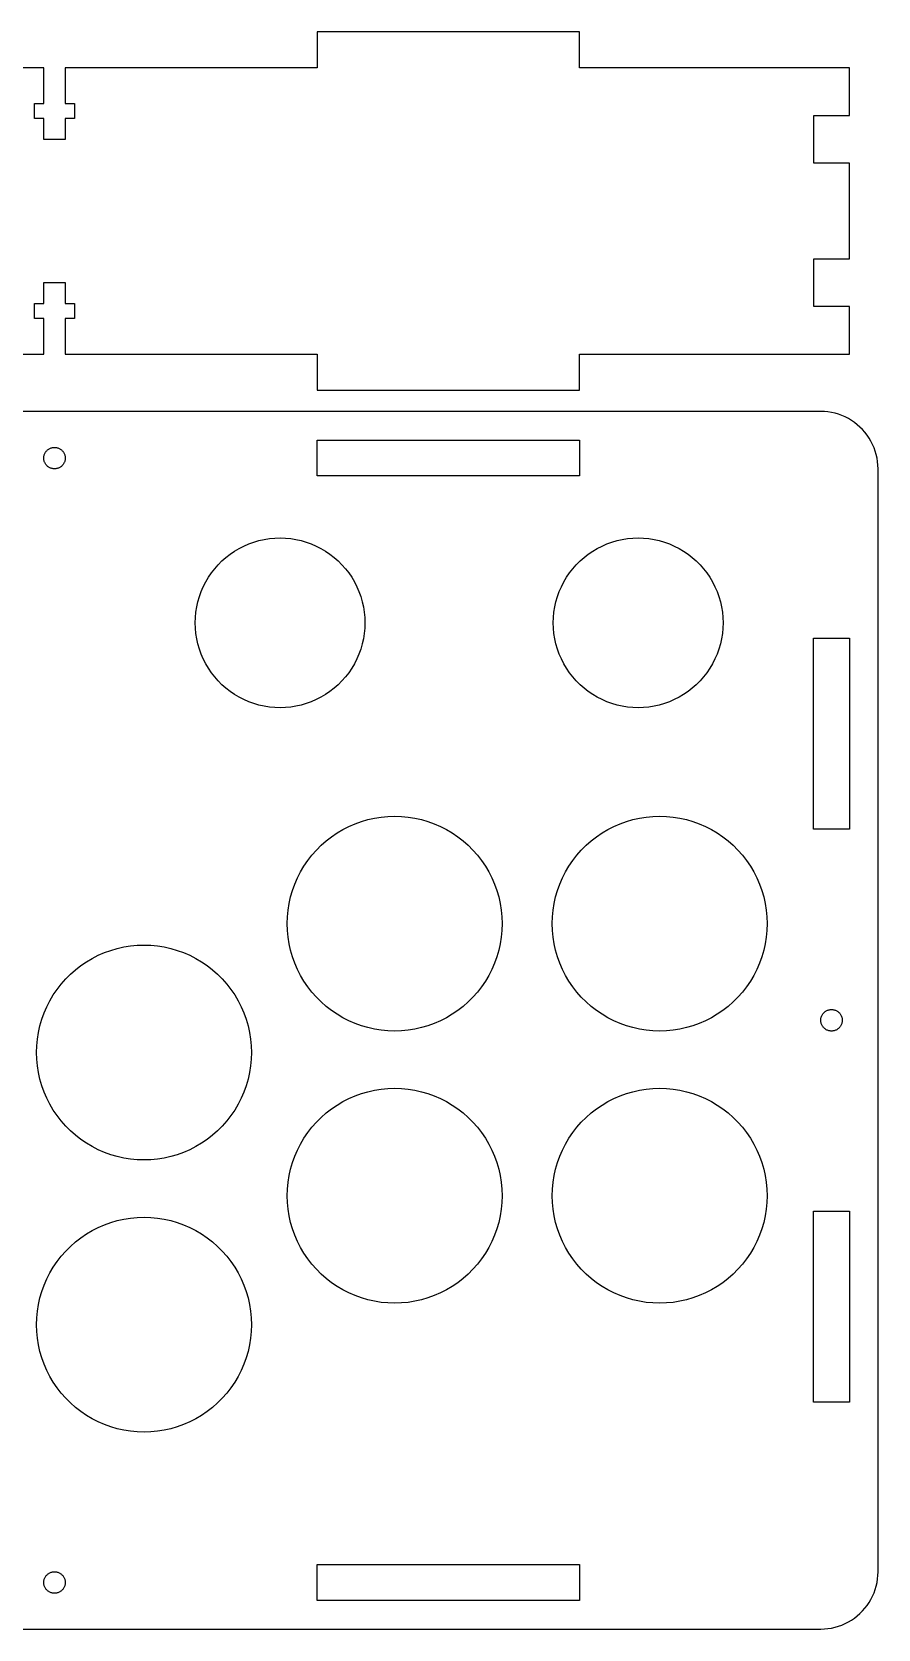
# Model space of a CAD drawing. Header units: metres. Extents: x 0 to 569, y 0 to 223.
# Drawn here: x 111.8 to 230, y 0 to 223 of the extents above; entities that cross this region are included whole.
import ezdxf

# ---------------------------------------------------------------- set-up
doc = ezdxf.new("R2010")
doc.units = ezdxf.units.M

msp = doc.modelspace()

# ---------------------------------------------------------------- linework, layer by layer
for p, q in [((188.333, 223), (151.667, 223)), ((151.667, 223), (151.667, 218.01)), ((188.333, 218.01), (188.333, 223)), ((113.5, 218.01), (78.3333, 218.01)), ((113.5, 213), (113.5, 218.01)), ((151.667, 218.01), (116.5, 218.01)), ((116.5, 218.01), (116.5, 213)), ((226, 218.01), (188.333, 218.01)), ((226, 211.333), (226, 218.01)), ((112.2, 210.9), (112.2, 213)), ((112.2, 213), (113.5, 213)), ((116.5, 213), (117.8, 213)), ((117.8, 213), (117.8, 210.9)), ((113.5, 210.9), (112.2, 210.9)), ((113.5, 208), (113.5, 210.9)), ((117.8, 210.9), (116.5, 210.9)), ((116.5, 210.9), (116.5, 208)), ((221.01, 204.667), (221.01, 211.333)), ((221.01, 211.333), (226, 211.333)), ((116.5, 208), (113.5, 208)), ((226, 204.667), (221.01, 204.667)), ((226, 191.333), (226, 204.667)), ((221.01, 184.667), (221.01, 191.333)), ((221.01, 191.333), (226, 191.333)), ((113.5, 185.1), (113.5, 188)), ((113.5, 188), (116.5, 188)), ((116.5, 188), (116.5, 185.1)), ((112.2, 183), (112.2, 185.1)), ((112.2, 185.1), (113.5, 185.1)), ((116.5, 185.1), (117.8, 185.1)), ((117.8, 185.1), (117.8, 183)), ((113.5, 183), (112.2, 183)), ((113.5, 177.99), (113.5, 183)), ((117.8, 183), (116.5, 183)), ((116.5, 183), (116.5, 177.99)), ((226, 184.667), (221.01, 184.667)), ((226, 177.99), (226, 184.667)), ((78.3333, 177.99), (113.5, 177.99)), ((116.5, 177.99), (151.667, 177.99)), ((151.667, 177.99), (151.667, 173)), ((188.333, 173), (188.333, 177.99)), ((188.333, 177.99), (226, 177.99)), ((151.667, 173), (188.333, 173)), ((222, 170), (8, 170)), ((222.502, 169.984), (222, 170)), ((223.003, 169.937), (222.502, 169.984)), ((223.499, 169.858), (223.003, 169.937)), ((223.99, 169.749), (223.499, 169.858)), ((224.472, 169.608), (223.99, 169.749)), ((224.945, 169.438), (224.472, 169.608)), ((225.406, 169.239), (224.945, 169.438)), ((225.854, 169.01), (225.406, 169.239)), ((226.287, 168.755), (225.854, 169.01)), ((226.702, 168.472), (226.287, 168.755)), ((227.099, 168.164), (226.702, 168.472)), ((227.476, 167.832), (227.099, 168.164)), ((227.832, 167.476), (227.476, 167.832)), ((228.164, 167.099), (227.832, 167.476)), ((151.667, 161), (151.667, 166)), ((151.667, 166), (188.333, 166)), ((188.333, 166), (188.333, 161)), ((228.472, 166.702), (228.164, 167.099)), ((228.755, 166.287), (228.472, 166.702)), ((229.01, 165.854), (228.755, 166.287)), ((229.239, 165.406), (229.01, 165.854)), ((229.438, 164.945), (229.239, 165.406)), ((113.5, 163.5), (113.503, 163.594)), ((113.503, 163.406), (113.5, 163.5)), ((113.503, 163.594), (113.512, 163.688)), ((113.512, 163.312), (113.503, 163.406)), ((113.512, 163.688), (113.527, 163.781)), ((113.527, 163.219), (113.512, 163.312)), ((113.527, 163.781), (113.547, 163.873)), ((113.547, 163.127), (113.527, 163.219)), ((113.547, 163.873), (113.573, 163.964)), ((113.573, 163.036), (113.547, 163.127)), ((113.573, 163.964), (113.605, 164.052)), ((113.605, 162.948), (113.573, 163.036)), ((113.605, 164.052), (113.643, 164.139)), ((113.643, 162.861), (113.605, 162.948)), ((113.643, 164.139), (113.686, 164.223)), ((113.686, 162.777), (113.643, 162.861)), ((113.686, 164.223), (113.734, 164.304)), ((113.734, 164.304), (113.786, 164.382)), ((113.786, 164.382), (113.844, 164.456)), ((113.844, 164.456), (113.907, 164.527)), ((113.907, 164.527), (113.973, 164.593)), ((113.973, 164.593), (114.044, 164.656)), ((114.044, 164.656), (114.118, 164.714)), ((114.118, 164.714), (114.196, 164.766)), ((114.196, 164.766), (114.277, 164.814)), ((114.277, 164.814), (114.361, 164.857)), ((114.361, 164.857), (114.448, 164.895)), ((114.448, 164.895), (114.536, 164.927)), ((114.536, 164.927), (114.627, 164.953)), ((114.627, 164.953), (114.719, 164.973)), ((114.719, 164.973), (114.812, 164.988)), ((114.812, 164.988), (114.906, 164.997)), ((114.906, 164.997), (115, 165)), ((115, 165), (115.094, 164.997)), ((115.094, 164.997), (115.188, 164.988)), ((115.188, 164.988), (115.281, 164.973)), ((115.281, 164.973), (115.373, 164.953)), ((115.373, 164.953), (115.464, 164.927)), ((115.464, 164.927), (115.552, 164.895)), ((115.552, 164.895), (115.639, 164.857)), ((115.639, 164.857), (115.723, 164.814)), ((115.723, 164.814), (115.804, 164.766)), ((115.804, 164.766), (115.882, 164.714)), ((115.882, 164.714), (115.956, 164.656)), ((115.956, 164.656), (116.027, 164.593)), ((116.027, 164.593), (116.093, 164.527)), ((116.093, 164.527), (116.156, 164.456)), ((116.156, 164.456), (116.214, 164.382)), ((116.214, 164.382), (116.266, 164.304)), ((116.266, 164.304), (116.314, 164.223)), ((116.314, 164.223), (116.357, 164.139)), ((116.357, 162.861), (116.314, 162.777)), ((116.357, 164.139), (116.395, 164.052)), ((116.395, 162.948), (116.357, 162.861)), ((116.395, 164.052), (116.427, 163.964)), ((116.427, 163.036), (116.395, 162.948)), ((116.427, 163.964), (116.453, 163.873)), ((116.453, 163.127), (116.427, 163.036)), ((116.453, 163.873), (116.473, 163.781)), ((116.473, 163.219), (116.453, 163.127)), ((116.473, 163.781), (116.488, 163.688)), ((116.488, 163.312), (116.473, 163.219)), ((116.488, 163.688), (116.497, 163.594)), ((116.497, 163.406), (116.488, 163.312)), ((116.497, 163.594), (116.5, 163.5)), ((116.5, 163.5), (116.497, 163.406)), ((229.608, 164.472), (229.438, 164.945)), ((229.749, 163.99), (229.608, 164.472)), ((229.858, 163.499), (229.749, 163.99)), ((229.937, 163.003), (229.858, 163.499)), ((229.984, 162.502), (229.937, 163.003)), ((113.734, 162.696), (113.686, 162.777)), ((113.786, 162.618), (113.734, 162.696)), ((113.844, 162.544), (113.786, 162.618)), ((113.907, 162.473), (113.844, 162.544)), ((113.973, 162.407), (113.907, 162.473)), ((114.044, 162.344), (113.973, 162.407)), ((114.118, 162.286), (114.044, 162.344)), ((114.196, 162.234), (114.118, 162.286)), ((114.277, 162.186), (114.196, 162.234)), ((114.361, 162.143), (114.277, 162.186)), ((114.448, 162.105), (114.361, 162.143)), ((114.536, 162.073), (114.448, 162.105)), ((114.627, 162.047), (114.536, 162.073)), ((114.719, 162.027), (114.627, 162.047)), ((114.812, 162.012), (114.719, 162.027)), ((114.906, 162.003), (114.812, 162.012)), ((115, 162), (114.906, 162.003)), ((115.094, 162.003), (115, 162)), ((115.188, 162.012), (115.094, 162.003)), ((115.281, 162.027), (115.188, 162.012)), ((115.373, 162.047), (115.281, 162.027)), ((115.464, 162.073), (115.373, 162.047)), ((115.552, 162.105), (115.464, 162.073)), ((115.639, 162.143), (115.552, 162.105)), ((115.723, 162.186), (115.639, 162.143)), ((115.804, 162.234), (115.723, 162.186)), ((115.882, 162.286), (115.804, 162.234)), ((115.956, 162.344), (115.882, 162.286)), ((116.027, 162.407), (115.956, 162.344)), ((116.093, 162.473), (116.027, 162.407)), ((116.156, 162.544), (116.093, 162.473)), ((116.214, 162.618), (116.156, 162.544)), ((116.266, 162.696), (116.214, 162.618)), ((116.314, 162.777), (116.266, 162.696)), ((188.333, 161), (151.667, 161)), ((230, 162), (229.984, 162.502)), ((230, 8), (230, 162)), ((142.138, 151.518), (142.838, 151.77)), ((142.838, 151.77), (143.553, 151.978)), ((143.553, 151.978), (144.28, 152.14)), ((144.28, 152.14), (145.015, 152.257)), ((145.015, 152.257), (145.756, 152.327)), ((145.756, 152.327), (146.5, 152.35)), ((146.5, 152.35), (147.244, 152.327)), ((147.244, 152.327), (147.985, 152.257)), ((147.985, 152.257), (148.72, 152.14)), ((148.72, 152.14), (149.447, 151.978)), ((149.447, 151.978), (150.162, 151.77)), ((150.162, 151.77), (150.862, 151.518)), ((192.138, 151.518), (192.838, 151.77)), ((192.838, 151.77), (193.553, 151.978)), ((193.553, 151.978), (194.28, 152.14)), ((194.28, 152.14), (195.015, 152.257)), ((195.015, 152.257), (195.756, 152.327)), ((195.756, 152.327), (196.5, 152.35)), ((196.5, 152.35), (197.244, 152.327)), ((197.244, 152.327), (197.985, 152.257)), ((197.985, 152.257), (198.72, 152.14)), ((198.72, 152.14), (199.447, 151.978)), ((199.447, 151.978), (200.162, 151.77)), ((200.162, 151.77), (200.862, 151.518)), ((138.388, 149.138), (138.947, 149.631)), ((138.947, 149.631), (139.535, 150.087)), ((139.535, 150.087), (140.15, 150.505)), ((140.15, 150.505), (140.791, 150.884)), ((140.791, 150.884), (141.455, 151.222)), ((141.455, 151.222), (142.138, 151.518)), ((150.862, 151.518), (151.545, 151.222)), ((151.545, 151.222), (152.209, 150.884)), ((152.209, 150.884), (152.85, 150.505)), ((152.85, 150.505), (153.465, 150.087)), ((153.465, 150.087), (154.053, 149.631)), ((154.053, 149.631), (154.612, 149.138)), ((188.388, 149.138), (188.947, 149.631)), ((188.947, 149.631), (189.535, 150.087)), ((189.535, 150.087), (190.15, 150.505)), ((190.15, 150.505), (190.791, 150.884)), ((190.791, 150.884), (191.455, 151.222)), ((191.455, 151.222), (192.138, 151.518)), ((200.862, 151.518), (201.545, 151.222)), ((201.545, 151.222), (202.209, 150.884)), ((202.209, 150.884), (202.85, 150.505)), ((202.85, 150.505), (203.465, 150.087)), ((203.465, 150.087), (204.053, 149.631)), ((204.053, 149.631), (204.612, 149.138)), ((136.495, 146.85), (136.913, 147.465)), ((136.913, 147.465), (137.369, 148.053)), ((137.369, 148.053), (137.862, 148.612)), ((137.862, 148.612), (138.388, 149.138)), ((154.612, 149.138), (155.138, 148.612)), ((155.138, 148.612), (155.631, 148.053)), ((155.631, 148.053), (156.087, 147.465)), ((156.087, 147.465), (156.505, 146.85)), ((186.495, 146.85), (186.913, 147.465)), ((186.913, 147.465), (187.369, 148.053)), ((187.369, 148.053), (187.862, 148.612)), ((187.862, 148.612), (188.388, 149.138)), ((204.612, 149.138), (205.138, 148.612)), ((205.138, 148.612), (205.631, 148.053)), ((205.631, 148.053), (206.087, 147.465)), ((206.087, 147.465), (206.505, 146.85)), ((135.482, 144.862), (135.778, 145.545)), ((135.778, 145.545), (136.116, 146.209)), ((136.116, 146.209), (136.495, 146.85)), ((156.505, 146.85), (156.884, 146.209)), ((156.884, 146.209), (157.222, 145.545)), ((157.222, 145.545), (157.518, 144.862)), ((185.482, 144.862), (185.778, 145.545)), ((185.778, 145.545), (186.116, 146.209)), ((186.116, 146.209), (186.495, 146.85)), ((206.505, 146.85), (206.884, 146.209)), ((206.884, 146.209), (207.222, 145.545)), ((207.222, 145.545), (207.518, 144.862)), ((134.743, 141.985), (134.86, 142.72)), ((134.86, 142.72), (135.022, 143.447)), ((135.022, 143.447), (135.23, 144.162)), ((135.23, 144.162), (135.482, 144.862)), ((157.518, 144.862), (157.77, 144.162)), ((157.77, 144.162), (157.978, 143.447)), ((157.978, 143.447), (158.14, 142.72)), ((158.14, 142.72), (158.257, 141.985)), ((184.743, 141.985), (184.86, 142.72)), ((184.86, 142.72), (185.022, 143.447)), ((185.022, 143.447), (185.23, 144.162)), ((185.23, 144.162), (185.482, 144.862)), ((207.518, 144.862), (207.77, 144.162)), ((207.77, 144.162), (207.978, 143.447)), ((207.978, 143.447), (208.14, 142.72)), ((208.14, 142.72), (208.257, 141.985)), ((134.65, 140.5), (134.673, 141.244)), ((134.673, 139.756), (134.65, 140.5)), ((134.673, 141.244), (134.743, 141.985)), ((158.257, 141.985), (158.327, 141.244)), ((158.327, 141.244), (158.35, 140.5)), ((158.35, 140.5), (158.327, 139.756)), ((184.65, 140.5), (184.673, 141.244)), ((184.673, 139.756), (184.65, 140.5)), ((184.673, 141.244), (184.743, 141.985)), ((208.257, 141.985), (208.327, 141.244)), ((208.327, 141.244), (208.35, 140.5)), ((208.35, 140.5), (208.327, 139.756)), ((134.743, 139.015), (134.673, 139.756)), ((134.86, 138.28), (134.743, 139.015)), ((135.022, 137.553), (134.86, 138.28)), ((158.14, 138.28), (157.978, 137.553)), ((158.257, 139.015), (158.14, 138.28)), ((158.327, 139.756), (158.257, 139.015)), ((184.743, 139.015), (184.673, 139.756)), ((184.86, 138.28), (184.743, 139.015)), ((185.022, 137.553), (184.86, 138.28)), ((208.14, 138.28), (207.978, 137.553)), ((208.257, 139.015), (208.14, 138.28)), ((208.327, 139.756), (208.257, 139.015)), ((221, 111.667), (221, 138.333)), ((221, 138.333), (226, 138.333)), ((226, 138.333), (226, 111.667)), ((135.23, 136.838), (135.022, 137.553)), ((135.482, 136.138), (135.23, 136.838)), ((135.778, 135.455), (135.482, 136.138)), ((157.518, 136.138), (157.222, 135.455)), ((157.77, 136.838), (157.518, 136.138)), ((157.978, 137.553), (157.77, 136.838)), ((185.23, 136.838), (185.022, 137.553)), ((185.482, 136.138), (185.23, 136.838)), ((185.778, 135.455), (185.482, 136.138)), ((207.518, 136.138), (207.222, 135.455)), ((207.77, 136.838), (207.518, 136.138)), ((207.978, 137.553), (207.77, 136.838)), ((136.116, 134.791), (135.778, 135.455)), ((136.495, 134.15), (136.116, 134.791)), ((136.913, 133.535), (136.495, 134.15)), ((156.505, 134.15), (156.087, 133.535)), ((156.884, 134.791), (156.505, 134.15)), ((157.222, 135.455), (156.884, 134.791)), ((186.116, 134.791), (185.778, 135.455)), ((186.495, 134.15), (186.116, 134.791)), ((186.913, 133.535), (186.495, 134.15)), ((206.505, 134.15), (206.087, 133.535)), ((206.884, 134.791), (206.505, 134.15)), ((207.222, 135.455), (206.884, 134.791)), ((137.369, 132.947), (136.913, 133.535)), ((137.862, 132.388), (137.369, 132.947)), ((138.388, 131.862), (137.862, 132.388)), ((138.947, 131.369), (138.388, 131.862)), ((154.612, 131.862), (154.053, 131.369)), ((155.138, 132.388), (154.612, 131.862)), ((155.631, 132.947), (155.138, 132.388)), ((156.087, 133.535), (155.631, 132.947)), ((187.369, 132.947), (186.913, 133.535)), ((187.862, 132.388), (187.369, 132.947)), ((188.388, 131.862), (187.862, 132.388)), ((188.947, 131.369), (188.388, 131.862)), ((204.612, 131.862), (204.053, 131.369)), ((205.138, 132.388), (204.612, 131.862)), ((205.631, 132.947), (205.138, 132.388)), ((206.087, 133.535), (205.631, 132.947)), ((139.535, 130.913), (138.947, 131.369)), ((140.15, 130.495), (139.535, 130.913)), ((140.791, 130.116), (140.15, 130.495)), ((141.455, 129.778), (140.791, 130.116)), ((142.138, 129.482), (141.455, 129.778)), ((142.838, 129.23), (142.138, 129.482)), ((150.862, 129.482), (150.162, 129.23)), ((151.545, 129.778), (150.862, 129.482)), ((152.209, 130.116), (151.545, 129.778)), ((152.85, 130.495), (152.209, 130.116)), ((153.465, 130.913), (152.85, 130.495)), ((154.053, 131.369), (153.465, 130.913)), ((189.535, 130.913), (188.947, 131.369)), ((190.15, 130.495), (189.535, 130.913)), ((190.791, 130.116), (190.15, 130.495)), ((191.455, 129.778), (190.791, 130.116)), ((192.138, 129.482), (191.455, 129.778)), ((192.838, 129.23), (192.138, 129.482)), ((200.862, 129.482), (200.162, 129.23)), ((201.545, 129.778), (200.862, 129.482)), ((202.209, 130.116), (201.545, 129.778)), ((202.85, 130.495), (202.209, 130.116)), ((203.465, 130.913), (202.85, 130.495)), ((204.053, 131.369), (203.465, 130.913)), ((143.553, 129.022), (142.838, 129.23)), ((144.28, 128.86), (143.553, 129.022)), ((145.015, 128.743), (144.28, 128.86)), ((145.756, 128.673), (145.015, 128.743)), ((146.5, 128.65), (145.756, 128.673)), ((147.244, 128.673), (146.5, 128.65)), ((147.985, 128.743), (147.244, 128.673)), ((148.72, 128.86), (147.985, 128.743)), ((149.447, 129.022), (148.72, 128.86)), ((150.162, 129.23), (149.447, 129.022)), ((193.553, 129.022), (192.838, 129.23)), ((194.28, 128.86), (193.553, 129.022)), ((195.015, 128.743), (194.28, 128.86)), ((195.756, 128.673), (195.015, 128.743)), ((196.5, 128.65), (195.756, 128.673)), ((197.244, 128.673), (196.5, 128.65)), ((197.985, 128.743), (197.244, 128.673)), ((198.72, 128.86), (197.985, 128.743)), ((199.447, 129.022), (198.72, 128.86)), ((200.162, 129.23), (199.447, 129.022)), ((154.463, 111.165), (155.274, 111.645)), ((155.274, 111.645), (156.113, 112.072)), ((156.113, 112.072), (156.978, 112.447)), ((156.978, 112.447), (157.865, 112.766)), ((157.865, 112.766), (158.77, 113.029)), ((158.77, 113.029), (159.689, 113.234)), ((159.689, 113.234), (160.62, 113.382)), ((160.62, 113.382), (161.558, 113.47)), ((161.558, 113.47), (162.5, 113.5)), ((162.5, 113.5), (163.442, 113.47)), ((163.442, 113.47), (164.38, 113.382)), ((164.38, 113.382), (165.311, 113.234)), ((165.311, 113.234), (166.23, 113.029)), ((166.23, 113.029), (167.135, 112.766)), ((167.135, 112.766), (168.022, 112.447)), ((168.022, 112.447), (168.887, 112.072)), ((168.887, 112.072), (169.726, 111.645)), ((169.726, 111.645), (170.537, 111.165)), ((191.463, 111.165), (192.274, 111.645)), ((192.274, 111.645), (193.113, 112.072)), ((193.113, 112.072), (193.978, 112.447)), ((193.978, 112.447), (194.865, 112.766)), ((194.865, 112.766), (195.77, 113.029)), ((195.77, 113.029), (196.689, 113.234)), ((196.689, 113.234), (197.62, 113.382)), ((197.62, 113.382), (198.558, 113.47)), ((198.558, 113.47), (199.5, 113.5)), ((199.5, 113.5), (200.442, 113.47)), ((200.442, 113.47), (201.38, 113.382)), ((201.38, 113.382), (202.311, 113.234)), ((202.311, 113.234), (203.23, 113.029)), ((203.23, 113.029), (204.135, 112.766)), ((204.135, 112.766), (205.022, 112.447)), ((205.022, 112.447), (205.887, 112.072)), ((205.887, 112.072), (206.726, 111.645)), ((206.726, 111.645), (207.537, 111.165)), ((226, 111.667), (221, 111.667)), ((151.565, 108.768), (152.232, 109.435)), ((152.232, 109.435), (152.939, 110.058)), ((152.939, 110.058), (153.683, 110.635)), ((153.683, 110.635), (154.463, 111.165)), ((170.537, 111.165), (171.317, 110.635)), ((171.317, 110.635), (172.061, 110.058)), ((172.061, 110.058), (172.768, 109.435)), ((172.768, 109.435), (173.435, 108.768)), ((188.565, 108.768), (189.232, 109.435)), ((189.232, 109.435), (189.939, 110.058)), ((189.939, 110.058), (190.683, 110.635)), ((190.683, 110.635), (191.463, 111.165)), ((207.537, 111.165), (208.317, 110.635)), ((208.317, 110.635), (209.061, 110.058)), ((209.061, 110.058), (209.768, 109.435)), ((209.768, 109.435), (210.435, 108.768)), ((149.835, 106.537), (150.365, 107.317)), ((150.365, 107.317), (150.942, 108.061)), ((150.942, 108.061), (151.565, 108.768)), ((173.435, 108.768), (174.058, 108.061)), ((174.058, 108.061), (174.635, 107.317)), ((174.635, 107.317), (175.165, 106.537)), ((186.835, 106.537), (187.365, 107.317)), ((187.365, 107.317), (187.942, 108.061)), ((187.942, 108.061), (188.565, 108.768)), ((210.435, 108.768), (211.058, 108.061)), ((211.058, 108.061), (211.635, 107.317)), ((211.635, 107.317), (212.165, 106.537)), ((148.553, 104.022), (148.928, 104.887)), ((148.928, 104.887), (149.355, 105.726)), ((149.355, 105.726), (149.835, 106.537)), ((175.165, 106.537), (175.645, 105.726)), ((175.645, 105.726), (176.072, 104.887)), ((176.072, 104.887), (176.447, 104.022)), ((185.553, 104.022), (185.928, 104.887)), ((185.928, 104.887), (186.355, 105.726)), ((186.355, 105.726), (186.835, 106.537)), ((212.165, 106.537), (212.645, 105.726)), ((212.645, 105.726), (213.072, 104.887)), ((213.072, 104.887), (213.447, 104.022)), ((147.971, 102.23), (148.234, 103.135)), ((148.234, 103.135), (148.553, 104.022)), ((176.447, 104.022), (176.766, 103.135)), ((176.766, 103.135), (177.029, 102.23)), ((184.971, 102.23), (185.234, 103.135)), ((185.234, 103.135), (185.553, 104.022)), ((213.447, 104.022), (213.766, 103.135)), ((213.766, 103.135), (214.029, 102.23)), ((147.53, 99.4418), (147.618, 100.38)), ((147.618, 100.38), (147.766, 101.311)), ((147.766, 101.311), (147.971, 102.23)), ((177.029, 102.23), (177.234, 101.311)), ((177.234, 101.311), (177.382, 100.38)), ((177.382, 100.38), (177.47, 99.4418)), ((184.53, 99.4418), (184.618, 100.38)), ((184.618, 100.38), (184.766, 101.311)), ((184.766, 101.311), (184.971, 102.23)), ((214.029, 102.23), (214.234, 101.311)), ((214.234, 101.311), (214.382, 100.38)), ((214.382, 100.38), (214.47, 99.4418)), ((147.5, 98.5), (147.53, 99.4418)), ((147.53, 97.5581), (147.5, 98.5)), ((177.47, 99.4418), (177.5, 98.5)), ((177.5, 98.5), (177.47, 97.5581)), ((184.5, 98.5), (184.53, 99.4418)), ((184.53, 97.5581), (184.5, 98.5)), ((214.47, 99.4418), (214.5, 98.5)), ((214.5, 98.5), (214.47, 97.5581)), ((147.618, 96.62), (147.53, 97.5581)), ((147.766, 95.6893), (147.618, 96.62)), ((177.382, 96.62), (177.234, 95.6893)), ((177.47, 97.5581), (177.382, 96.62)), ((184.618, 96.62), (184.53, 97.5581)), ((184.766, 95.6893), (184.618, 96.62)), ((214.382, 96.62), (214.234, 95.6893)), ((214.47, 97.5581), (214.382, 96.62)), ((120.274, 93.6446), (121.113, 94.0724)), ((121.113, 94.0724), (121.978, 94.4466)), ((121.978, 94.4466), (122.865, 94.7658)), ((122.865, 94.7658), (123.77, 95.0287)), ((123.77, 95.0287), (124.689, 95.2343)), ((124.689, 95.2343), (125.62, 95.3817)), ((125.62, 95.3817), (126.558, 95.4704)), ((126.558, 95.4704), (127.5, 95.5)), ((127.5, 95.5), (128.442, 95.4704)), ((128.442, 95.4704), (129.38, 95.3817)), ((129.38, 95.3817), (130.311, 95.2343)), ((130.311, 95.2343), (131.23, 95.0287)), ((131.23, 95.0287), (132.135, 94.7658)), ((132.135, 94.7658), (133.022, 94.4466)), ((133.022, 94.4466), (133.887, 94.0724)), ((133.887, 94.0724), (134.726, 93.6446)), ((147.971, 94.7696), (147.766, 95.6893)), ((148.234, 93.8647), (147.971, 94.7696)), ((148.553, 92.9781), (148.234, 93.8647)), ((176.766, 93.8647), (176.447, 92.9781)), ((177.029, 94.7696), (176.766, 93.8647)), ((177.234, 95.6893), (177.029, 94.7696)), ((184.971, 94.7696), (184.766, 95.6893)), ((185.234, 93.8647), (184.971, 94.7696)), ((185.553, 92.9781), (185.234, 93.8647)), ((213.766, 93.8647), (213.447, 92.9781)), ((214.029, 94.7696), (213.766, 93.8647)), ((214.234, 95.6893), (214.029, 94.7696)), ((116.565, 90.7682), (117.232, 91.4345)), ((117.232, 91.4345), (117.939, 92.0577)), ((117.939, 92.0577), (118.683, 92.6353)), ((118.683, 92.6353), (119.463, 93.1649)), ((119.463, 93.1649), (120.274, 93.6446)), ((134.726, 93.6446), (135.537, 93.1649)), ((135.537, 93.1649), (136.317, 92.6353)), ((136.317, 92.6353), (137.061, 92.0577)), ((137.061, 92.0577), (137.768, 91.4345)), ((137.768, 91.4345), (138.435, 90.7682)), ((148.928, 92.1133), (148.553, 92.9781)), ((149.355, 91.2737), (148.928, 92.1133)), ((176.072, 92.1133), (175.645, 91.2737)), ((176.447, 92.9781), (176.072, 92.1133)), ((185.928, 92.1133), (185.553, 92.9781)), ((186.355, 91.2737), (185.928, 92.1133)), ((213.072, 92.1133), (212.645, 91.2737)), ((213.447, 92.9781), (213.072, 92.1133)), ((114.835, 88.5374), (115.365, 89.3168)), ((115.365, 89.3168), (115.942, 90.0614)), ((115.942, 90.0614), (116.565, 90.7682)), ((138.435, 90.7682), (139.058, 90.0614)), ((139.058, 90.0614), (139.635, 89.3168)), ((139.635, 89.3168), (140.165, 88.5374)), ((149.835, 90.4626), (149.355, 91.2737)), ((150.365, 89.6832), (149.835, 90.4626)), ((150.942, 88.9386), (150.365, 89.6832)), ((174.635, 89.6832), (174.058, 88.9386)), ((175.165, 90.4626), (174.635, 89.6832)), ((175.645, 91.2737), (175.165, 90.4626)), ((186.835, 90.4626), (186.355, 91.2737)), ((187.365, 89.6832), (186.835, 90.4626)), ((187.942, 88.9386), (187.365, 89.6832)), ((211.635, 89.6832), (211.058, 88.9386)), ((212.165, 90.4626), (211.635, 89.6832)), ((212.645, 91.2737), (212.165, 90.4626)), ((113.928, 86.8867), (114.355, 87.7263)), ((114.355, 87.7263), (114.835, 88.5374)), ((140.165, 88.5374), (140.645, 87.7263)), ((140.645, 87.7263), (141.072, 86.8867)), ((151.565, 88.2318), (150.942, 88.9386)), ((152.232, 87.5655), (151.565, 88.2318)), ((152.939, 86.9423), (152.232, 87.5655)), ((172.768, 87.5655), (172.061, 86.9423)), ((173.435, 88.2318), (172.768, 87.5655)), ((174.058, 88.9386), (173.435, 88.2318)), ((188.565, 88.2318), (187.942, 88.9386)), ((189.232, 87.5655), (188.565, 88.2318)), ((189.939, 86.9423), (189.232, 87.5655)), ((209.768, 87.5655), (209.061, 86.9423)), ((210.435, 88.2318), (209.768, 87.5655)), ((211.058, 88.9386), (210.435, 88.2318)), ((112.971, 84.2303), (113.234, 85.1353)), ((113.234, 85.1353), (113.553, 86.0219)), ((113.553, 86.0219), (113.928, 86.8867)), ((141.072, 86.8867), (141.447, 86.0219)), ((141.447, 86.0219), (141.766, 85.1353)), ((141.766, 85.1353), (142.029, 84.2303)), ((153.683, 86.3647), (152.939, 86.9423)), ((154.463, 85.8351), (153.683, 86.3647)), ((155.274, 85.3554), (154.463, 85.8351)), ((156.113, 84.9276), (155.274, 85.3554)), ((156.978, 84.5533), (156.113, 84.9276)), ((168.887, 84.9276), (168.022, 84.5533)), ((169.726, 85.3554), (168.887, 84.9276)), ((170.537, 85.8351), (169.726, 85.3554)), ((171.317, 86.3647), (170.537, 85.8351)), ((172.061, 86.9423), (171.317, 86.3647)), ((190.683, 86.3647), (189.939, 86.9423)), ((191.463, 85.8351), (190.683, 86.3647)), ((192.274, 85.3554), (191.463, 85.8351)), ((193.113, 84.9276), (192.274, 85.3554)), ((193.978, 84.5533), (193.113, 84.9276)), ((205.887, 84.9276), (205.022, 84.5533)), ((206.726, 85.3554), (205.887, 84.9276)), ((207.537, 85.8351), (206.726, 85.3554)), ((208.317, 86.3647), (207.537, 85.8351)), ((209.061, 86.9423), (208.317, 86.3647)), ((222, 85), (222.003, 85.0942)), ((222.003, 84.9058), (222, 85)), ((222.003, 85.0942), (222.012, 85.188)), ((222.012, 84.812), (222.003, 84.9058)), ((222.012, 85.188), (222.027, 85.2811)), ((222.027, 84.7189), (222.012, 84.812)), ((222.027, 85.2811), (222.047, 85.373)), ((222.047, 85.373), (222.073, 85.4635)), ((222.073, 85.4635), (222.105, 85.5522)), ((222.105, 85.5522), (222.143, 85.6387)), ((222.143, 85.6387), (222.186, 85.7226)), ((222.186, 85.7226), (222.234, 85.8037)), ((222.234, 85.8037), (222.286, 85.8817)), ((222.286, 85.8817), (222.344, 85.9561)), ((222.344, 85.9561), (222.407, 86.0268)), ((222.407, 86.0268), (222.473, 86.0934)), ((222.473, 86.0934), (222.544, 86.1558)), ((222.544, 86.1558), (222.618, 86.2135)), ((222.618, 86.2135), (222.696, 86.2665)), ((222.696, 86.2665), (222.777, 86.3145)), ((222.777, 86.3145), (222.861, 86.3572)), ((222.861, 86.3572), (222.948, 86.3947)), ((222.948, 86.3947), (223.036, 86.4266)), ((223.036, 86.4266), (223.127, 86.4529)), ((223.127, 86.4529), (223.219, 86.4734)), ((223.219, 86.4734), (223.312, 86.4882)), ((223.312, 86.4882), (223.406, 86.497)), ((223.406, 86.497), (223.5, 86.5)), ((223.5, 86.5), (223.594, 86.497)), ((223.594, 86.497), (223.688, 86.4882)), ((223.688, 86.4882), (223.781, 86.4734)), ((223.781, 86.4734), (223.873, 86.4529)), ((223.873, 86.4529), (223.964, 86.4266)), ((223.964, 86.4266), (224.052, 86.3947)), ((224.052, 86.3947), (224.139, 86.3572)), ((224.139, 86.3572), (224.223, 86.3145)), ((224.223, 86.3145), (224.304, 86.2665)), ((224.304, 86.2665), (224.382, 86.2135)), ((224.382, 86.2135), (224.456, 86.1558)), ((224.456, 86.1558), (224.527, 86.0934)), ((224.527, 86.0934), (224.593, 86.0268)), ((224.593, 86.0268), (224.656, 85.9561)), ((224.656, 85.9561), (224.714, 85.8817)), ((224.714, 85.8817), (224.766, 85.8037)), ((224.766, 85.8037), (224.814, 85.7226)), ((224.814, 85.7226), (224.857, 85.6387)), ((224.857, 85.6387), (224.895, 85.5522)), ((224.895, 85.5522), (224.927, 85.4635)), ((224.927, 85.4635), (224.953, 85.373)), ((224.953, 85.373), (224.973, 85.2811)), ((224.973, 85.2811), (224.988, 85.188)), ((224.988, 84.812), (224.973, 84.7189)), ((224.988, 85.188), (224.997, 85.0942)), ((224.997, 84.9058), (224.988, 84.812)), ((224.997, 85.0942), (225, 85)), ((225, 85), (224.997, 84.9058)), ((112.618, 82.38), (112.766, 83.3107)), ((112.766, 83.3107), (112.971, 84.2303)), ((142.029, 84.2303), (142.234, 83.3107)), ((142.234, 83.3107), (142.382, 82.38)), ((157.865, 84.2341), (156.978, 84.5533)), ((158.77, 83.9713), (157.865, 84.2341)), ((159.689, 83.7657), (158.77, 83.9713)), ((160.62, 83.6183), (159.689, 83.7657)), ((161.558, 83.5296), (160.62, 83.6183)), ((162.5, 83.5), (161.558, 83.5296)), ((163.442, 83.5296), (162.5, 83.5)), ((164.38, 83.6183), (163.442, 83.5296)), ((165.311, 83.7657), (164.38, 83.6183)), ((166.23, 83.9713), (165.311, 83.7657)), ((167.135, 84.2341), (166.23, 83.9713)), ((168.022, 84.5533), (167.135, 84.2341)), ((194.865, 84.2341), (193.978, 84.5533)), ((195.77, 83.9713), (194.865, 84.2341)), ((196.689, 83.7657), (195.77, 83.9713)), ((197.62, 83.6183), (196.689, 83.7657)), ((198.558, 83.5296), (197.62, 83.6183)), ((199.5, 83.5), (198.558, 83.5296)), ((200.442, 83.5296), (199.5, 83.5)), ((201.38, 83.6183), (200.442, 83.5296)), ((202.311, 83.7657), (201.38, 83.6183)), ((203.23, 83.9713), (202.311, 83.7657)), ((204.135, 84.2341), (203.23, 83.9713)), ((205.022, 84.5533), (204.135, 84.2341)), ((222.047, 84.627), (222.027, 84.7189)), ((222.073, 84.5365), (222.047, 84.627)), ((222.105, 84.4478), (222.073, 84.5365)), ((222.143, 84.3613), (222.105, 84.4478)), ((222.186, 84.2774), (222.143, 84.3613)), ((222.234, 84.1963), (222.186, 84.2774)), ((222.286, 84.1183), (222.234, 84.1963)), ((222.344, 84.0439), (222.286, 84.1183)), ((222.407, 83.9732), (222.344, 84.0439)), ((222.473, 83.9065), (222.407, 83.9732)), ((222.544, 83.8442), (222.473, 83.9065)), ((222.618, 83.7865), (222.544, 83.8442)), ((222.696, 83.7335), (222.618, 83.7865)), ((222.777, 83.6855), (222.696, 83.7335)), ((222.861, 83.6427), (222.777, 83.6855)), ((222.948, 83.6053), (222.861, 83.6427)), ((223.036, 83.5734), (222.948, 83.6053)), ((223.127, 83.5471), (223.036, 83.5734)), ((223.219, 83.5266), (223.127, 83.5471)), ((223.312, 83.5118), (223.219, 83.5266)), ((223.406, 83.5029), (223.312, 83.5118)), ((223.5, 83.5), (223.406, 83.5029)), ((223.594, 83.5029), (223.5, 83.5)), ((223.688, 83.5118), (223.594, 83.5029)), ((223.781, 83.5266), (223.688, 83.5118)), ((223.873, 83.5471), (223.781, 83.5266)), ((223.964, 83.5734), (223.873, 83.5471)), ((224.052, 83.6053), (223.964, 83.5734)), ((224.139, 83.6427), (224.052, 83.6053)), ((224.223, 83.6855), (224.139, 83.6427)), ((224.304, 83.7335), (224.223, 83.6855)), ((224.382, 83.7865), (224.304, 83.7335)), ((224.456, 83.8442), (224.382, 83.7865)), ((224.527, 83.9065), (224.456, 83.8442)), ((224.593, 83.9732), (224.527, 83.9065)), ((224.656, 84.0439), (224.593, 83.9732)), ((224.714, 84.1183), (224.656, 84.0439)), ((224.766, 84.1963), (224.714, 84.1183)), ((224.814, 84.2774), (224.766, 84.1963)), ((224.857, 84.3613), (224.814, 84.2774)), ((224.895, 84.4478), (224.857, 84.3613)), ((224.927, 84.5365), (224.895, 84.4478)), ((224.953, 84.627), (224.927, 84.5365)), ((224.973, 84.7189), (224.953, 84.627)), ((112.5, 80.5), (112.53, 81.4418)), ((112.53, 79.5581), (112.5, 80.5)), ((112.53, 81.4418), (112.618, 82.38)), ((142.382, 82.38), (142.47, 81.4418)), ((142.47, 81.4418), (142.5, 80.5)), ((142.5, 80.5), (142.47, 79.5581)), ((112.618, 78.62), (112.53, 79.5581)), ((112.766, 77.6893), (112.618, 78.62)), ((142.382, 78.62), (142.234, 77.6893)), ((142.47, 79.5581), (142.382, 78.62)), ((112.971, 76.7696), (112.766, 77.6893)), ((113.234, 75.8647), (112.971, 76.7696)), ((113.553, 74.9781), (113.234, 75.8647)), ((141.766, 75.8647), (141.447, 74.9781)), ((142.029, 76.7696), (141.766, 75.8647)), ((142.234, 77.6893), (142.029, 76.7696)), ((113.928, 74.1133), (113.553, 74.9781)), ((114.355, 73.2737), (113.928, 74.1133)), ((141.072, 74.1133), (140.645, 73.2737)), ((141.447, 74.9781), (141.072, 74.1133)), ((154.463, 73.1649), (155.274, 73.6446)), ((155.274, 73.6446), (156.113, 74.0724)), ((156.113, 74.0724), (156.978, 74.4466)), ((156.978, 74.4466), (157.865, 74.7658)), ((157.865, 74.7658), (158.77, 75.0287)), ((158.77, 75.0287), (159.689, 75.2343)), ((159.689, 75.2343), (160.62, 75.3817)), ((160.62, 75.3817), (161.558, 75.4704)), ((161.558, 75.4704), (162.5, 75.5)), ((162.5, 75.5), (163.442, 75.4704)), ((163.442, 75.4704), (164.38, 75.3817)), ((164.38, 75.3817), (165.311, 75.2343)), ((165.311, 75.2343), (166.23, 75.0287)), ((166.23, 75.0287), (167.135, 74.7658)), ((167.135, 74.7658), (168.022, 74.4466)), ((168.022, 74.4466), (168.887, 74.0724)), ((168.887, 74.0724), (169.726, 73.6446)), ((169.726, 73.6446), (170.537, 73.1649)), ((191.463, 73.1649), (192.274, 73.6446)), ((192.274, 73.6446), (193.113, 74.0724)), ((193.113, 74.0724), (193.978, 74.4466)), ((193.978, 74.4466), (194.865, 74.7658)), ((194.865, 74.7658), (195.77, 75.0287)), ((195.77, 75.0287), (196.689, 75.2343)), ((196.689, 75.2343), (197.62, 75.3817)), ((197.62, 75.3817), (198.558, 75.4704)), ((198.558, 75.4704), (199.5, 75.5)), ((199.5, 75.5), (200.442, 75.4704)), ((200.442, 75.4704), (201.38, 75.3817)), ((201.38, 75.3817), (202.311, 75.2343)), ((202.311, 75.2343), (203.23, 75.0287)), ((203.23, 75.0287), (204.135, 74.7658)), ((204.135, 74.7658), (205.022, 74.4466)), ((205.022, 74.4466), (205.887, 74.0724)), ((205.887, 74.0724), (206.726, 73.6446)), ((206.726, 73.6446), (207.537, 73.1649)), ((114.835, 72.4626), (114.355, 73.2737)), ((115.365, 71.6832), (114.835, 72.4626)), ((115.942, 70.9386), (115.365, 71.6832)), ((139.635, 71.6832), (139.058, 70.9386)), ((140.165, 72.4626), (139.635, 71.6832)), ((140.645, 73.2737), (140.165, 72.4626)), ((151.565, 70.7682), (152.232, 71.4345)), ((152.232, 71.4345), (152.939, 72.0577)), ((152.939, 72.0577), (153.683, 72.6353)), ((153.683, 72.6353), (154.463, 73.1649)), ((170.537, 73.1649), (171.317, 72.6353)), ((171.317, 72.6353), (172.061, 72.0577)), ((172.061, 72.0577), (172.768, 71.4345)), ((172.768, 71.4345), (173.435, 70.7682)), ((188.565, 70.7682), (189.232, 71.4345)), ((189.232, 71.4345), (189.939, 72.0577)), ((189.939, 72.0577), (190.683, 72.6353)), ((190.683, 72.6353), (191.463, 73.1649)), ((207.537, 73.1649), (208.317, 72.6353)), ((208.317, 72.6353), (209.061, 72.0577)), ((209.061, 72.0577), (209.768, 71.4345)), ((209.768, 71.4345), (210.435, 70.7682)), ((116.565, 70.2318), (115.942, 70.9386)), ((117.232, 69.5655), (116.565, 70.2318)), ((117.939, 68.9423), (117.232, 69.5655)), ((137.768, 69.5655), (137.061, 68.9423)), ((138.435, 70.2318), (137.768, 69.5655)), ((139.058, 70.9386), (138.435, 70.2318)), ((149.835, 68.5374), (150.365, 69.3168)), ((150.365, 69.3168), (150.942, 70.0614)), ((150.942, 70.0614), (151.565, 70.7682)), ((173.435, 70.7682), (174.058, 70.0614)), ((174.058, 70.0614), (174.635, 69.3168)), ((174.635, 69.3168), (175.165, 68.5374)), ((186.835, 68.5374), (187.365, 69.3168)), ((187.365, 69.3168), (187.942, 70.0614)), ((187.942, 70.0614), (188.565, 70.7682)), ((210.435, 70.7682), (211.058, 70.0614)), ((211.058, 70.0614), (211.635, 69.3168)), ((211.635, 69.3168), (212.165, 68.5374)), ((118.683, 68.3647), (117.939, 68.9423)), ((119.463, 67.8351), (118.683, 68.3647)), ((120.274, 67.3554), (119.463, 67.8351)), ((121.113, 66.9276), (120.274, 67.3554)), ((121.978, 66.5533), (121.113, 66.9276)), ((133.887, 66.9276), (133.022, 66.5533)), ((134.726, 67.3554), (133.887, 66.9276)), ((135.537, 67.8351), (134.726, 67.3554)), ((136.317, 68.3647), (135.537, 67.8351)), ((137.061, 68.9423), (136.317, 68.3647)), ((148.928, 66.8867), (149.355, 67.7263)), ((149.355, 67.7263), (149.835, 68.5374)), ((175.165, 68.5374), (175.645, 67.7263)), ((175.645, 67.7263), (176.072, 66.8867)), ((185.928, 66.8867), (186.355, 67.7263)), ((186.355, 67.7263), (186.835, 68.5374)), ((212.165, 68.5374), (212.645, 67.7263)), ((212.645, 67.7263), (213.072, 66.8867)), ((122.865, 66.2341), (121.978, 66.5533)), ((123.77, 65.9713), (122.865, 66.2341)), ((124.689, 65.7657), (123.77, 65.9713)), ((125.62, 65.6183), (124.689, 65.7657)), ((126.558, 65.5296), (125.62, 65.6183)), ((127.5, 65.5), (126.558, 65.5296)), ((128.442, 65.5296), (127.5, 65.5)), ((129.38, 65.6183), (128.442, 65.5296)), ((130.311, 65.7657), (129.38, 65.6183)), ((131.23, 65.9713), (130.311, 65.7657)), ((132.135, 66.2341), (131.23, 65.9713)), ((133.022, 66.5533), (132.135, 66.2341)), ((147.971, 64.2303), (148.234, 65.1353)), ((148.234, 65.1353), (148.553, 66.0219)), ((148.553, 66.0219), (148.928, 66.8867)), ((176.072, 66.8867), (176.447, 66.0219)), ((176.447, 66.0219), (176.766, 65.1353)), ((176.766, 65.1353), (177.029, 64.2303)), ((184.971, 64.2303), (185.234, 65.1353)), ((185.234, 65.1353), (185.553, 66.0219)), ((185.553, 66.0219), (185.928, 66.8867)), ((213.072, 66.8867), (213.447, 66.0219)), ((213.447, 66.0219), (213.766, 65.1353)), ((213.766, 65.1353), (214.029, 64.2303)), ((147.618, 62.38), (147.766, 63.3107)), ((147.766, 63.3107), (147.971, 64.2303)), ((177.029, 64.2303), (177.234, 63.3107)), ((177.234, 63.3107), (177.382, 62.38)), ((184.618, 62.38), (184.766, 63.3107)), ((184.766, 63.3107), (184.971, 64.2303)), ((214.029, 64.2303), (214.234, 63.3107)), ((214.234, 63.3107), (214.382, 62.38)), ((147.5, 60.5), (147.53, 61.4418)), ((147.53, 59.5582), (147.5, 60.5)), ((147.53, 61.4418), (147.618, 62.38)), ((177.382, 62.38), (177.47, 61.4418)), ((177.47, 61.4418), (177.5, 60.5)), ((177.5, 60.5), (177.47, 59.5582)), ((184.5, 60.5), (184.53, 61.4418)), ((184.53, 59.5582), (184.5, 60.5)), ((184.53, 61.4418), (184.618, 62.38)), ((214.382, 62.38), (214.47, 61.4418)), ((214.47, 61.4418), (214.5, 60.5)), ((214.5, 60.5), (214.47, 59.5582)), ((147.618, 58.62), (147.53, 59.5582)), ((147.766, 57.6893), (147.618, 58.62)), ((177.382, 58.62), (177.234, 57.6893)), ((177.47, 59.5582), (177.382, 58.62)), ((184.618, 58.62), (184.53, 59.5582)), ((184.766, 57.6893), (184.618, 58.62)), ((214.382, 58.62), (214.234, 57.6893)), ((214.47, 59.5582), (214.382, 58.62)), ((221, 31.6667), (221, 58.3333)), ((221, 58.3333), (226, 58.3333)), ((226, 58.3333), (226, 31.6667)), ((120.274, 55.6446), (121.113, 56.0724)), ((121.113, 56.0724), (121.978, 56.4466)), ((121.978, 56.4466), (122.865, 56.7658)), ((122.865, 56.7658), (123.77, 57.0287)), ((123.77, 57.0287), (124.689, 57.2343)), ((124.689, 57.2343), (125.62, 57.3817)), ((125.62, 57.3817), (126.558, 57.4704)), ((126.558, 57.4704), (127.5, 57.5)), ((127.5, 57.5), (128.442, 57.4704)), ((128.442, 57.4704), (129.38, 57.3817)), ((129.38, 57.3817), (130.311, 57.2343)), ((130.311, 57.2343), (131.23, 57.0287)), ((131.23, 57.0287), (132.135, 56.7658)), ((132.135, 56.7658), (133.022, 56.4466)), ((133.022, 56.4466), (133.887, 56.0724)), ((133.887, 56.0724), (134.726, 55.6446)), ((147.971, 56.7697), (147.766, 57.6893)), ((148.234, 55.8647), (147.971, 56.7697)), ((148.553, 54.9781), (148.234, 55.8647)), ((176.766, 55.8647), (176.447, 54.9781)), ((177.029, 56.7697), (176.766, 55.8647)), ((177.234, 57.6893), (177.029, 56.7697)), ((184.971, 56.7697), (184.766, 57.6893)), ((185.234, 55.8647), (184.971, 56.7697)), ((185.553, 54.9781), (185.234, 55.8647)), ((213.766, 55.8647), (213.447, 54.9781)), ((214.029, 56.7697), (213.766, 55.8647)), ((214.234, 57.6893), (214.029, 56.7697)), ((117.232, 53.4345), (117.939, 54.0577)), ((117.939, 54.0577), (118.683, 54.6353)), ((118.683, 54.6353), (119.463, 55.1649)), ((119.463, 55.1649), (120.274, 55.6446)), ((134.726, 55.6446), (135.537, 55.1649)), ((135.537, 55.1649), (136.317, 54.6353)), ((136.317, 54.6353), (137.061, 54.0577)), ((137.061, 54.0577), (137.768, 53.4345)), ((148.928, 54.1133), (148.553, 54.9781)), ((149.355, 53.2737), (148.928, 54.1133)), ((176.072, 54.1133), (175.645, 53.2737)), ((176.447, 54.9781), (176.072, 54.1133)), ((185.928, 54.1133), (185.553, 54.9781)), ((186.355, 53.2737), (185.928, 54.1133)), ((213.072, 54.1133), (212.645, 53.2737)), ((213.447, 54.9781), (213.072, 54.1133)), ((114.835, 50.5374), (115.365, 51.3168)), ((115.365, 51.3168), (115.942, 52.0614)), ((115.942, 52.0614), (116.565, 52.7682)), ((116.565, 52.7682), (117.232, 53.4345)), ((137.768, 53.4345), (138.435, 52.7682)), ((138.435, 52.7682), (139.058, 52.0614)), ((139.058, 52.0614), (139.635, 51.3168)), ((139.635, 51.3168), (140.165, 50.5374)), ((149.835, 52.4626), (149.355, 53.2737)), ((150.365, 51.6832), (149.835, 52.4626)), ((150.942, 50.9386), (150.365, 51.6832)), ((174.635, 51.6832), (174.058, 50.9386)), ((175.165, 52.4626), (174.635, 51.6832)), ((175.645, 53.2737), (175.165, 52.4626)), ((186.835, 52.4626), (186.355, 53.2737)), ((187.365, 51.6832), (186.835, 52.4626)), ((187.942, 50.9386), (187.365, 51.6832)), ((211.635, 51.6832), (211.058, 50.9386)), ((212.165, 52.4626), (211.635, 51.6832)), ((212.645, 53.2737), (212.165, 52.4626)), ((113.928, 48.8867), (114.355, 49.7263)), ((114.355, 49.7263), (114.835, 50.5374)), ((140.165, 50.5374), (140.645, 49.7263)), ((140.645, 49.7263), (141.072, 48.8867)), ((151.565, 50.2318), (150.942, 50.9386)), ((152.232, 49.5655), (151.565, 50.2318)), ((152.939, 48.9423), (152.232, 49.5655)), ((172.768, 49.5655), (172.061, 48.9423)), ((173.435, 50.2318), (172.768, 49.5655)), ((174.058, 50.9386), (173.435, 50.2318)), ((188.565, 50.2318), (187.942, 50.9386)), ((189.232, 49.5655), (188.565, 50.2318)), ((189.939, 48.9423), (189.232, 49.5655)), ((209.768, 49.5655), (209.061, 48.9423)), ((210.435, 50.2318), (209.768, 49.5655)), ((211.058, 50.9386), (210.435, 50.2318)), ((112.971, 46.2303), (113.234, 47.1353)), ((113.234, 47.1353), (113.553, 48.0219)), ((113.553, 48.0219), (113.928, 48.8867)), ((141.072, 48.8867), (141.447, 48.0219)), ((141.447, 48.0219), (141.766, 47.1353)), ((141.766, 47.1353), (142.029, 46.2303)), ((153.683, 48.3647), (152.939, 48.9423)), ((154.463, 47.8351), (153.683, 48.3647)), ((155.274, 47.3554), (154.463, 47.8351)), ((156.113, 46.9276), (155.274, 47.3554)), ((156.978, 46.5534), (156.113, 46.9276)), ((168.887, 46.9276), (168.022, 46.5534)), ((169.726, 47.3554), (168.887, 46.9276)), ((170.537, 47.8351), (169.726, 47.3554)), ((171.317, 48.3647), (170.537, 47.8351)), ((172.061, 48.9423), (171.317, 48.3647)), ((190.683, 48.3647), (189.939, 48.9423)), ((191.463, 47.8351), (190.683, 48.3647)), ((192.274, 47.3554), (191.463, 47.8351)), ((193.113, 46.9276), (192.274, 47.3554)), ((193.978, 46.5534), (193.113, 46.9276)), ((205.887, 46.9276), (205.022, 46.5534)), ((206.726, 47.3554), (205.887, 46.9276)), ((207.537, 47.8351), (206.726, 47.3554)), ((208.317, 48.3647), (207.537, 47.8351)), ((209.061, 48.9423), (208.317, 48.3647)), ((112.618, 44.38), (112.766, 45.3107)), ((112.766, 45.3107), (112.971, 46.2303)), ((142.029, 46.2303), (142.234, 45.3107)), ((142.234, 45.3107), (142.382, 44.38)), ((157.865, 46.2342), (156.978, 46.5534)), ((158.77, 45.9713), (157.865, 46.2342)), ((159.689, 45.7657), (158.77, 45.9713)), ((160.62, 45.6183), (159.689, 45.7657)), ((161.558, 45.5296), (160.62, 45.6183)), ((162.5, 45.5), (161.558, 45.5296)), ((163.442, 45.5296), (162.5, 45.5)), ((164.38, 45.6183), (163.442, 45.5296)), ((165.311, 45.7657), (164.38, 45.6183)), ((166.23, 45.9713), (165.311, 45.7657)), ((167.135, 46.2342), (166.23, 45.9713)), ((168.022, 46.5534), (167.135, 46.2342)), ((194.865, 46.2342), (193.978, 46.5534)), ((195.77, 45.9713), (194.865, 46.2342)), ((196.689, 45.7657), (195.77, 45.9713)), ((197.62, 45.6183), (196.689, 45.7657)), ((198.558, 45.5296), (197.62, 45.6183)), ((199.5, 45.5), (198.558, 45.5296)), ((200.442, 45.5296), (199.5, 45.5)), ((201.38, 45.6183), (200.442, 45.5296)), ((202.311, 45.7657), (201.38, 45.6183)), ((203.23, 45.9713), (202.311, 45.7657)), ((204.135, 46.2342), (203.23, 45.9713)), ((205.022, 46.5534), (204.135, 46.2342)), ((112.5, 42.5), (112.53, 43.4418)), ((112.53, 41.5582), (112.5, 42.5)), ((112.53, 43.4418), (112.618, 44.38)), ((142.382, 44.38), (142.47, 43.4418)), ((142.47, 43.4418), (142.5, 42.5)), ((142.5, 42.5), (142.47, 41.5582)), ((112.618, 40.62), (112.53, 41.5582)), ((112.766, 39.6893), (112.618, 40.62)), ((142.382, 40.62), (142.234, 39.6893)), ((142.47, 41.5582), (142.382, 40.62)), ((112.971, 38.7697), (112.766, 39.6893)), ((113.234, 37.8647), (112.971, 38.7697)), ((142.029, 38.7697), (141.766, 37.8647)), ((142.234, 39.6893), (142.029, 38.7697)), ((113.553, 36.9781), (113.234, 37.8647)), ((113.928, 36.1133), (113.553, 36.9781)), ((114.355, 35.2737), (113.928, 36.1133)), ((141.072, 36.1133), (140.645, 35.2737)), ((141.447, 36.9781), (141.072, 36.1133)), ((141.766, 37.8647), (141.447, 36.9781)), ((114.835, 34.4626), (114.355, 35.2737)), ((115.365, 33.6832), (114.835, 34.4626)), ((115.942, 32.9386), (115.365, 33.6832)), ((139.635, 33.6832), (139.058, 32.9386)), ((140.165, 34.4626), (139.635, 33.6832)), ((140.645, 35.2737), (140.165, 34.4626)), ((116.565, 32.2318), (115.942, 32.9386)), ((117.232, 31.5655), (116.565, 32.2318)), ((117.939, 30.9423), (117.232, 31.5655)), ((137.768, 31.5655), (137.061, 30.9423)), ((138.435, 32.2318), (137.768, 31.5655)), ((139.058, 32.9386), (138.435, 32.2318)), ((226, 31.6667), (221, 31.6667)), ((118.683, 30.3647), (117.939, 30.9423)), ((119.463, 29.8351), (118.683, 30.3647)), ((120.274, 29.3554), (119.463, 29.8351)), ((121.113, 28.9276), (120.274, 29.3554)), ((134.726, 29.3554), (133.887, 28.9276)), ((135.537, 29.8351), (134.726, 29.3554)), ((136.317, 30.3647), (135.537, 29.8351)), ((137.061, 30.9423), (136.317, 30.3647)), ((121.978, 28.5534), (121.113, 28.9276)), ((122.865, 28.2342), (121.978, 28.5534)), ((123.77, 27.9713), (122.865, 28.2342)), ((124.689, 27.7657), (123.77, 27.9713)), ((125.62, 27.6183), (124.689, 27.7657)), ((126.558, 27.5296), (125.62, 27.6183)), ((127.5, 27.5), (126.558, 27.5296)), ((128.442, 27.5296), (127.5, 27.5)), ((129.38, 27.6183), (128.442, 27.5296)), ((130.311, 27.7657), (129.38, 27.6183)), ((131.23, 27.9713), (130.311, 27.7657)), ((132.135, 28.2342), (131.23, 27.9713)), ((133.022, 28.5534), (132.135, 28.2342)), ((133.887, 28.9276), (133.022, 28.5534)), ((151.667, 4), (151.667, 9)), ((151.667, 9), (188.333, 9)), ((188.333, 9), (188.333, 4)), ((113.512, 6.68799), (113.527, 6.78107)), ((113.527, 6.78107), (113.547, 6.87303)), ((113.547, 6.87303), (113.573, 6.96352)), ((113.573, 6.96352), (113.605, 7.05219)), ((113.605, 7.05219), (113.643, 7.13866)), ((113.643, 7.13866), (113.686, 7.22263)), ((113.686, 7.22263), (113.734, 7.30373)), ((113.734, 7.30373), (113.786, 7.38167)), ((113.786, 7.38167), (113.844, 7.45613)), ((113.844, 7.45613), (113.907, 7.52681)), ((113.907, 7.52681), (113.973, 7.59344)), ((113.973, 7.59344), (114.044, 7.65576)), ((114.044, 7.65576), (114.118, 7.71352)), ((114.118, 7.71352), (114.196, 7.76648)), ((114.196, 7.76648), (114.277, 7.81445)), ((114.277, 7.81445), (114.361, 7.85724)), ((114.361, 7.85724), (114.448, 7.89465)), ((114.448, 7.89465), (114.536, 7.92657)), ((114.536, 7.92657), (114.627, 7.95287)), ((114.627, 7.95287), (114.719, 7.97342)), ((114.719, 7.97342), (114.812, 7.98816)), ((114.812, 7.98816), (114.906, 7.99704)), ((114.906, 7.99704), (115, 8)), ((115, 8), (115.094, 7.99704)), ((115.094, 7.99704), (115.188, 7.98816)), ((115.188, 7.98816), (115.281, 7.97342)), ((115.281, 7.97342), (115.373, 7.95287)), ((115.373, 7.95287), (115.464, 7.92657)), ((115.464, 7.92657), (115.552, 7.89465)), ((115.552, 7.89465), (115.639, 7.85724)), ((115.639, 7.85724), (115.723, 7.81445)), ((115.723, 7.81445), (115.804, 7.76648)), ((115.804, 7.76648), (115.882, 7.71352)), ((115.882, 7.71352), (115.956, 7.65576)), ((115.956, 7.65576), (116.027, 7.59344)), ((116.027, 7.59344), (116.093, 7.52681)), ((116.093, 7.52681), (116.156, 7.45613)), ((116.156, 7.45613), (116.214, 7.38167)), ((116.214, 7.38167), (116.266, 7.30373)), ((116.266, 7.30373), (116.314, 7.22263)), ((116.314, 7.22263), (116.357, 7.13866)), ((116.357, 7.13866), (116.395, 7.05219)), ((116.395, 7.05219), (116.427, 6.96352)), ((116.427, 6.96352), (116.453, 6.87303)), ((116.453, 6.87303), (116.473, 6.78107)), ((116.473, 6.78107), (116.488, 6.68799)), ((229.858, 6.50096), (229.937, 6.99734)), ((229.937, 6.99734), (229.984, 7.49768)), ((229.984, 7.49768), (230, 8)), ((113.5, 6.5), (113.503, 6.59418)), ((113.503, 6.40581), (113.5, 6.5)), ((113.503, 6.59418), (113.512, 6.68799)), ((113.512, 6.312), (113.503, 6.40581)), ((113.527, 6.21892), (113.512, 6.312)), ((113.547, 6.12695), (113.527, 6.21892)), ((113.573, 6.03647), (113.547, 6.12695)), ((113.605, 5.9478), (113.573, 6.03647)), ((113.643, 5.86133), (113.605, 5.9478)), ((113.686, 5.77736), (113.643, 5.86133)), ((113.734, 5.69626), (113.686, 5.77736)), ((113.786, 5.61832), (113.734, 5.69626)), ((113.844, 5.54385), (113.786, 5.61832)), ((113.907, 5.47318), (113.844, 5.54385)), ((113.973, 5.40654), (113.907, 5.47318)), ((114.044, 5.34422), (113.973, 5.40654)), ((114.118, 5.28647), (114.044, 5.34422)), ((114.196, 5.23351), (114.118, 5.28647)), ((114.277, 5.18553), (114.196, 5.23351)), ((114.361, 5.14275), (114.277, 5.18553)), ((114.448, 5.10533), (114.361, 5.14275)), ((114.536, 5.07341), (114.448, 5.10533)), ((114.627, 5.04712), (114.536, 5.07341)), ((114.719, 5.02657), (114.627, 5.04712)), ((114.812, 5.01183), (114.719, 5.02657)), ((114.906, 5.00294), (114.812, 5.01183)), ((115, 5), (114.906, 5.00294)), ((115.094, 5.00294), (115, 5)), ((115.188, 5.01183), (115.094, 5.00294)), ((115.281, 5.02657), (115.188, 5.01183)), ((115.373, 5.04712), (115.281, 5.02657)), ((115.464, 5.07341), (115.373, 5.04712)), ((115.552, 5.10533), (115.464, 5.07341)), ((115.639, 5.14275), (115.552, 5.10533)), ((115.723, 5.18553), (115.639, 5.14275)), ((115.804, 5.23351), (115.723, 5.18553)), ((115.882, 5.28647), (115.804, 5.23351)), ((115.956, 5.34422), (115.882, 5.28647)), ((116.027, 5.40654), (115.956, 5.34422)), ((116.093, 5.47318), (116.027, 5.40654)), ((116.156, 5.54385), (116.093, 5.47318)), ((116.214, 5.61832), (116.156, 5.54385)), ((116.266, 5.69626), (116.214, 5.61832)), ((116.314, 5.77736), (116.266, 5.69626)), ((116.357, 5.86133), (116.314, 5.77736)), ((116.395, 5.9478), (116.357, 5.86133)), ((116.427, 6.03647), (116.395, 5.9478)), ((116.453, 6.12695), (116.427, 6.03647)), ((116.473, 6.21892), (116.453, 6.12695)), ((116.488, 6.312), (116.473, 6.21892)), ((116.488, 6.68799), (116.497, 6.59418)), ((116.497, 6.40581), (116.488, 6.312)), ((116.497, 6.59418), (116.5, 6.5)), ((116.5, 6.5), (116.497, 6.40581)), ((229.01, 4.14598), (229.239, 4.59378)), ((229.239, 4.59378), (229.438, 5.05501)), ((229.438, 5.05501), (229.608, 5.52788)), ((229.608, 5.52788), (229.749, 6.01048)), ((229.749, 6.01048), (229.858, 6.50096)), ((188.333, 4), (151.667, 4)), ((227.476, 2.16826), (227.832, 2.52364)), ((227.832, 2.52364), (228.164, 2.90062)), ((228.164, 2.90062), (228.472, 3.29773)), ((228.472, 3.29773), (228.755, 3.71339)), ((228.755, 3.71339), (229.01, 4.14598)), ((8, 0), (222, 0)), ((222, 0), (222.502, 0.01579)), ((222.502, 0.01579), (223.003, 0.0631)), ((223.003, 0.0631), (223.499, 0.14171)), ((223.499, 0.14171), (223.99, 0.25134)), ((223.99, 0.25134), (224.472, 0.39156)), ((224.472, 0.39156), (224.945, 0.5618)), ((224.945, 0.5618), (225.406, 0.7614)), ((225.406, 0.7614), (225.854, 0.98955)), ((225.854, 0.98955), (226.287, 1.24539)), ((226.287, 1.24539), (226.702, 1.52788)), ((226.702, 1.52788), (227.099, 1.83591)), ((227.099, 1.83591), (227.476, 2.16826))]:
    msp.add_line(p, q)

doc.saveas('drawing.dxf')
